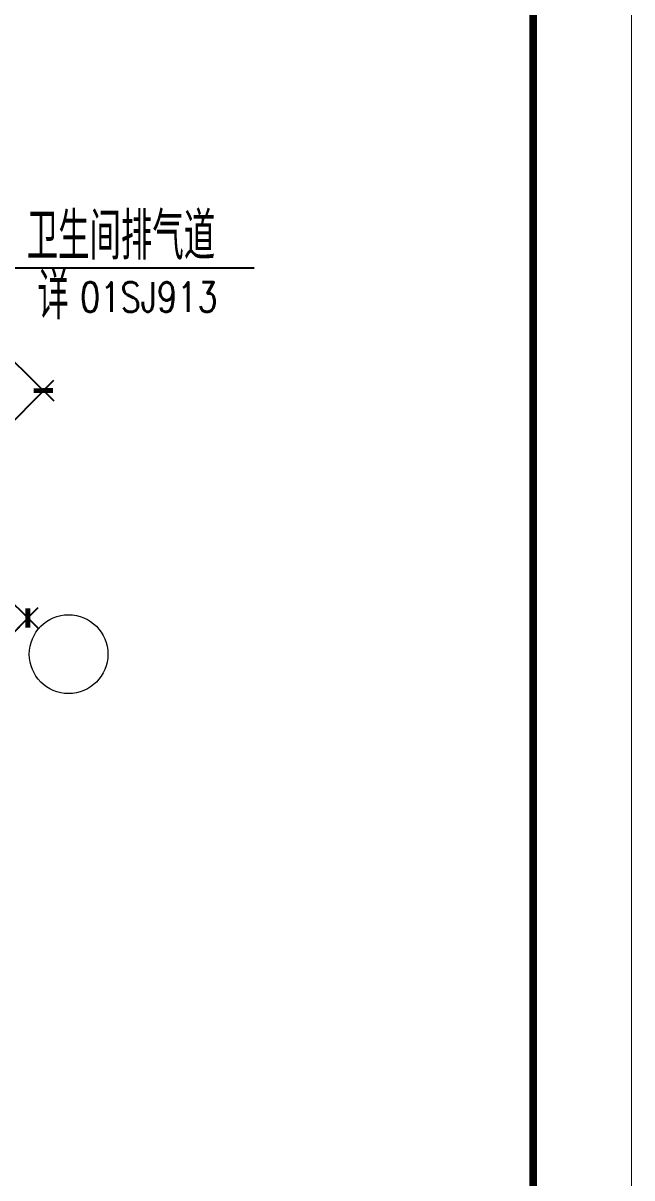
# Model space of a CAD drawing. Extents: x -357449 to -117302, y 127569 to 244935.
# Drawn here: x -244727 to -238541, y 195196 to 206919 of the extents above; entities that cross this region are included whole.
import ezdxf
from ezdxf.enums import TextEntityAlignment as Align

# ---------------------------------------------------------------- set-up
doc = ezdxf.new("R2010")
doc.units = 0
doc.header["$MEASUREMENT"] = 0
doc.layers.get('0').update_dxf_attribs({"linetype": 'CONTINUOUS'})
doc.layers.get('DEFPOINTS').update_dxf_attribs({"linetype": 'CONTINUOUS'})
doc.layers.add('AXIS', color=3, linetype='CONTINUOUS', lineweight=9)
for name, color, linetype in [('PUB_DIM', 123, 'CONTINUOUS'), ('PUB_TEXT', 7, 'CONTINUOUS'), ('WINDOWS', 4, 'CONTINUOUS')]:
    doc.layers.add(name, color=color, linetype=linetype)
doc.styles.add('_HZTXT', font='txt.shx', dxfattribs={"bigfont": 'fs.shx'})
doc.styles.add('DIM_FONT', font='SIMPLEX.shx', dxfattribs={"width": 0.8})
doc.dimstyles.get("Standard").update_dxf_attribs({"dimtxt": 375, "dimasz": 1, "dimexe": 150, "dimexo": 0, "dimgap": 200, "dimtad": 1, "dimdec": 0, "dimzin": 0, "dimdsep": 46, "dimtxsty": 'DIM_FONT', "dimblk1": '_DIMX', "dimblk2": '_DIMX', "dimsah": 1, "dimcen": 200, "dimclrd": 256, "dimclre": 256, "dimclrt": 4, "dimadec": 0, "dimazin": 0, "dimtfac": 1, "dimtdec": 0, "dimtix": 1, "dimtmove": 2, "dimatfit": 3, "dimldrblk": '_DIMX', "dimfxl": 0, "dimtolj": 1, "dimtzin": 0, "dimarcsym": 0})

# ---------------------------------------------------------------- blocks, each defined once
blk = doc.blocks.new('_DIMX')
blk.add_line((-150, 0), (150, 0))
at = {"const_width": 50}
blk.add_lwpolyline([(-70, -70), (70, 70)], dxfattribs=at)
blk = doc.blocks.new('*D431')
at = {"linetype": 'ByBlock'}
for p, q in [((-249522, 127812), (-248530, 126835)), ((-252095, 123431), (-248638, 126939)), ((-252981, 124302), (-251989, 123325))]:
    blk.add_line(p, q, dxfattribs=at)
at = {"layer": 'DEFPOINTS', "color": 0, "linetype": 'ByBlock'}
for p in [(-249522, 127812), (-248637, 126940), (-252981, 124302)]:
    blk.add_point(p, dxfattribs=at)
at = {"linetype": 'ByBlock'}
for p, rotation in [((-248637, 126940), 45.42128490381923), ((-252096, 123430), 225.4212849038192)]:
    blk.add_blockref('_DIMX', p, dxfattribs=dict(at, rotation=rotation))
at = {"color": 4, "linetype": 'ByBlock', "insert": (-250562, 125378), "char_height": 250, "attachment_point": 5, "rotation": 45.4213, "style": 'DIM_FONT'}
blk.add_mtext('\\A1;2464', dxfattribs=at)
blk = doc.blocks.new('*D441')
at = {"linetype": 'ByBlock'}
for p, q in [((-251987, 131103), (-251081, 132023)), ((-251186, 131915), (-248480, 129249)), ((-249281, 128436), (-248374, 129356))]:
    blk.add_line(p, q, dxfattribs=at)
at = {"layer": 'DEFPOINTS', "color": 0, "linetype": 'ByBlock'}
for p in [(-251987, 131103), (-248480, 129249), (-249281, 128436)]:
    blk.add_point(p, dxfattribs=at)
at = {"linetype": 'ByBlock'}
for p, rotation in [((-251186, 131916), 135.421284904104), ((-248480, 129249), 315.421284904104)]:
    blk.add_blockref('_DIMX', p, dxfattribs=dict(at, rotation=rotation))
at = {"color": 4, "linetype": 'ByBlock', "insert": (-249640, 130778), "char_height": 250, "attachment_point": 5, "rotation": 315.4213, "style": 'DIM_FONT'}
blk.add_mtext('\\A1;1900', dxfattribs=at)

msp = doc.modelspace()

# ---------------------------------------------------------------- linework, layer by layer
for points, const_width in [([(-238544.99, 160779.75), (-357444.99, 160779.75), (-357444.99, 244879.75), (-238544.99, 244879.75)], 8), ([(-239544.99, 243879.75), (-239544.99, 161779.75), (-354944.99, 161779.75), (-354944.99, 243879.75)], 80)]:
    msp.add_lwpolyline(points, close=True, dxfattribs=dict(const_width=const_width))
at = {"layer": 'AXIS'}
msp.add_circle((-244264.27, 200512.28), 400, dxfattribs=at)
at = {"layer": 'PUB_DIM', "linetype": 'Continuous'}
msp.add_line((-242378.42, 204429.81), (-244807.84, 204429.81), dxfattribs=at)

# ---------------------------------------------------------------- texts
at = {"layer": 'PUB_DIM', "style": 'DIM_FONT', "width": 0.8}
msp.add_text('01SJ913', height=300, dxfattribs=at).set_placement((-243449.24, 204138.6), align=Align.MIDDLE)
at = {"layer": 'PUB_TEXT', "style": '_HZTXT', "width": 0.7}
for s, p in [('卫生间排气道', (-244690.46, 204516.62)), ('详', (-244580.89, 203911.57))]:
    msp.add_text(s, height=480, dxfattribs=at).set_placement(p)

# ---------------------------------------------------------------- dimensions: what is measured, and where the dimension line sits
at = {"layer": 'WINDOWS'}
for p1, p2, distance, picture, middle in [((-248028.7, 205041.95), (-245322.01, 202374.77), 1141.22, '*D441', (-245681.32, 204717.11)), ((-249022.26, 198241.29), (-245563.46, 201751.34), -1242.67, '*D431', (-246603.61, 199317.12))]:
    dim = msp.add_aligned_dim(p1=p1, p2=p2, distance=distance, dimstyle='Standard', override={"dimtxt": 250, "dimgap": 150, "dimlfac": 0.5, "dimblk": '_DIMX'}, dxfattribs=at)
    dim.commit()
    dim.dimension.update_dxf_attribs({"geometry": picture, "text_midpoint": middle, "insert": (3958.68, 73938.98)})

doc.saveas('drawing.dxf')
